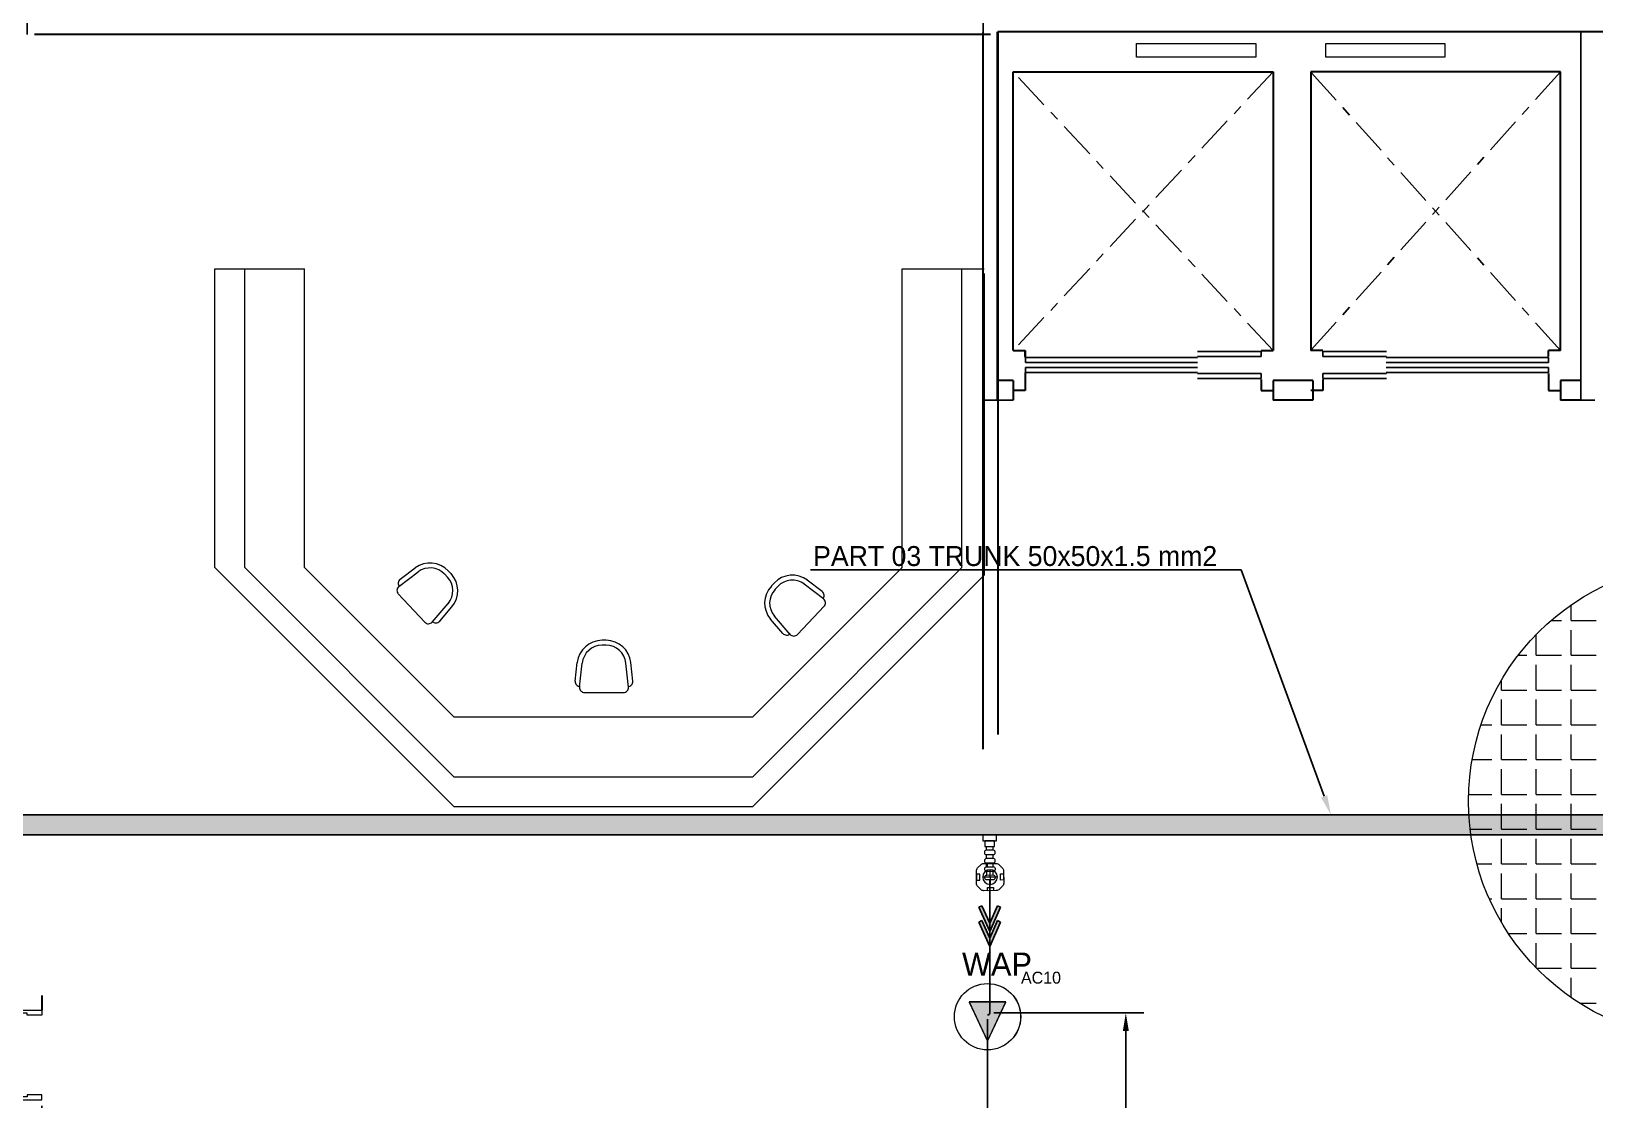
# Model space of a CAD drawing. Extents: x -3700 to 3801, y 313 to 399.
# Drawn here: x 17.37 to 33.07, y 337.8 to 348.53 of the extents above; entities that cross this region are included whole.
import ezdxf
from ezdxf import colors
from ezdxf.entities.mleader import LeaderData, LeaderLine
from ezdxf.enums import TextEntityAlignment as Align
from ezdxf.math import Vec2, Vec3

# ---------------------------------------------------------------- set-up
doc = ezdxf.new("R2010")
doc.units = 0
doc.header["$LTSCALE"] = 0.15
doc.linetypes.add('CENTERX2', pattern=[4, 2.5, -0.5, 0.5, -0.5])
doc.linetypes.add('CONTINOUS', pattern=[0])
doc.layers.get('0').update_dxf_attribs({"color": 252})
doc.layers.get('Defpoints').update_dxf_attribs({"color": 252})
for name, color, linetype, lineweight in [('0 LEGEND', 140, 'Continuous', 0), ('anal', 252, 'Continuous', 20), ('DOOR', 252, 'Continuous', 20), ('EL-PULL BOX-50', 3, 'Continuous', 0), ('elev', 252, 'Continuous', 9), ('FUR', 252, 'Continuous', 9), ('T-STRUCTURED', 7, 'Continuous', 0), ('TMG-LC-ACCEORISE', 1, 'Continuous', 0), ('wall', 252, 'Continuous', 30)]:
    doc.layers.add(name, color=color, linetype=linetype, lineweight=lineweight)
for name, color, linetype in [('0 sockets', 252, 'Continuous'), ('0 sound', 252, 'Continuous'), ('0 WIRINF', 2, 'Continuous'), ('AUTOINCR', 7, 'Continuous'), ('CPTOOLS-TRAY', 1, 'Continuous'), ('d1', 252, 'Continuous'), ('grocol', 252, 'Continuous'), ('WINDOW', 252, 'Continuous')]:
    doc.layers.add(name, color=color, linetype=linetype)
doc.dimstyles.get("Standard").update_dxf_attribs({"dimtxt": 0.18, "dimasz": 0.18, "dimexe": 0.18, "dimexo": 0.0625, "dimgap": 0.09, "dimtad": 0, "dimtih": 1, "dimtoh": 1, "dimdec": 4, "dimzin": 0, "dimdsep": 46, "dimtxsty": 'Standard', "dimcen": 0.09, "dimadec": 0, "dimazin": 0, "dimtfac": 1, "dimtdec": 4, "dimtofl": 0, "dimtmove": 0, "dimatfit": 3, "dimfxl": 1, "dimtolj": 1, "dimtzin": 0, "dimarcsym": 0})

# ---------------------------------------------------------------- blocks, each defined once
blk = doc.blocks.new('D90')
at = {"layer": 'DOOR'}
for points in [[(0.03, 0.2), (0.03, 1.04), (0.078, 1.04), (0.078, 0.2)], [(0.03, 0.2), (0, 0.2), (0, 0), (0.05, 0), (0.05, 0.15), (0.03, 0.15)], [(0.87, 0.2), (0.9, 0.2), (0.9, 0), (0.85, 0), (0.85, 0.15), (0.87, 0.15)]]:
    blk.add_lwpolyline(points, close=True, dxfattribs=at)
blk.add_circle((0.02, 0.21), 0.01, dxfattribs=at)
blk.add_arc((0.025, 0.197), 0.845, 0.2218, 86.3889, dxfattribs=at)
blk = doc.blocks.new('ARCH')
at = {"layer": 'elev'}
h = blk.add_hatch(dxfattribs=at)
h.set_pattern_fill('ANGLE', color=256, scale=0.05, style=0)
h.set_pattern_definition([(0, (0, 0), (0, 0.34925), [0.254, -0.09525]), (90, (0, 0), (-0.34925, 2e-17), [0.254, -0.09525])])
h.paths.add_polyline_path([(31.8, 340.8, 0.21525), (32.613, 339), (35.787, 339, 0.21525), (36.6, 340.8, 1)])
h.paths.add_polyline_path([(35.787, 339), (32.613, 339, 0.377964)])
at = {"layer": 'anal'}
for p, q in [((19.212, 343.146), (19.212, 346.146)), ((19.212, 346.146), (20.112, 346.146)), ((19.512, 343.146), (19.512, 346.146)), ((20.112, 343.146), (20.112, 346.146)), ((26.112, 343.146), (26.112, 346.146)), ((26.112, 346.146), (26.937, 346.146)), ((26.712, 343.146), (26.712, 346.146)), ((26.937, 346.1), (26.937, 343.071)), ((21.612, 340.746), (19.212, 343.146)), ((21.612, 341.046), (19.512, 343.146)), ((20.112, 343.146), (21.612, 341.646)), ((24.612, 341.646), (26.112, 343.146)), ((26.712, 343.146), (24.612, 341.046)), ((24.612, 340.746), (26.937, 343.071)), ((21.612, 341.646), (24.612, 341.646)), ((21.612, 341.046), (24.612, 341.046)), ((21.612, 340.746), (24.612, 340.746))]:
    blk.add_line(p, q, dxfattribs=at)
blk.add_circle((34.2, 340.8), 2.4, dxfattribs=at)
at = {"layer": 'd1', "linetype": 'CENTERX2'}
for p, q in [((29.838, 348.125), (27.228, 345.326)), ((29.838, 345.326), (27.228, 348.125)), ((32.723, 345.326), (30.216, 348.125)), ((32.723, 348.125), (30.216, 345.326))]:
    blk.add_line(p, q, dxfattribs=at)
at = {"layer": 'd1', "ltscale": 0.5}
for p, q in [((27.352, 345.206), (27.352, 345.256)), ((29.08, 345.256), (27.352, 345.256)), ((29.078, 345.316), (29.718, 345.316)), ((29.078, 345.266), (29.718, 345.266)), ((29.718, 345.266), (29.718, 345.316)), ((30.336, 345.266), (30.336, 345.316)), ((30.976, 345.316), (30.336, 345.316)), ((30.976, 345.266), (30.336, 345.266)), ((30.974, 345.256), (32.603, 345.256)), ((32.603, 345.206), (32.603, 345.256)), ((29.08, 345.206), (27.352, 345.206)), ((27.352, 345.156), (27.352, 345.106)), ((29.08, 345.156), (27.352, 345.156)), ((29.08, 345.106), (27.352, 345.106)), ((29.021, 345.106), (27.392, 345.106)), ((29.078, 345.096), (29.718, 345.096)), ((29.718, 345.096), (29.718, 345.046)), ((30.336, 345.096), (30.336, 345.046)), ((30.976, 345.096), (30.336, 345.096)), ((30.974, 345.206), (32.603, 345.206)), ((30.974, 345.156), (32.603, 345.156)), ((30.974, 345.106), (32.603, 345.106)), ((32.603, 345.156), (32.603, 345.106)), ((29.078, 345.046), (29.718, 345.046)), ((30.976, 345.046), (30.336, 345.046))]:
    blk.add_line(p, q, dxfattribs=at)
at = {"layer": 'elev'}
for p, q in [((28.467, 348.272), (28.467, 348.408)), ((28.467, 348.408), (29.664, 348.408)), ((29.664, 348.408), (29.664, 348.272)), ((30.367, 348.408), (31.564, 348.408)), ((30.367, 348.272), (30.367, 348.408)), ((31.564, 348.408), (31.564, 348.272)), ((29.664, 348.272), (28.467, 348.272)), ((31.564, 348.272), (30.367, 348.272))]:
    blk.add_line(p, q, dxfattribs=at)
at = {"layer": 'FUR'}
for p, q in [((21.059, 342.956), (21.253, 343.103)), ((21.073, 343.03), (21.223, 343.143)), ((21.519, 343.081), (21.547, 343.051)), ((21.555, 343.115), (21.583, 343.085)), ((24.828, 342.991), (24.8, 342.962)), ((24.864, 342.957), (24.836, 342.927)), ((25.324, 342.833), (25.13, 342.979)), ((25.31, 342.906), (25.16, 343.019)), ((21.321, 342.598), (21.053, 342.883)), ((21.395, 342.599), (21.553, 342.784)), ((21.469, 342.609), (21.591, 342.751)), ((25.062, 342.474), (25.33, 342.759)), ((24.914, 342.485), (24.792, 342.628)), ((24.988, 342.475), (24.83, 342.66)), ((23.14, 342.416), (23.099, 342.416)), ((23.14, 342.366), (23.099, 342.366)), ((22.83, 342.006), (22.85, 342.193)), ((22.874, 341.945), (22.9, 342.187)), ((23.365, 341.945), (23.339, 342.187)), ((23.408, 342.006), (23.388, 342.193)), ((22.924, 341.891), (23.315, 341.891))]:
    blk.add_line(p, q, dxfattribs=at)
for centre, radius, start, end in [((21.373, 342.943), 0.25, 43.2547, 127.1117), ((21.373, 342.943), 0.2, 43.2547, 127.1117), ((21.401, 342.914), 0.2, 319.3977, 43.2547), ((21.401, 342.914), 0.25, 319.3977, 43.2547), ((25.01, 342.82), 0.25, 52.8883, 136.7453), ((21.09, 342.917), 0.05, 128.285, 223.2547), ((21.103, 342.99), 0.05, 127.1117, 223.2547), ((24.982, 342.79), 0.25, 136.7453, 220.6023), ((24.982, 342.79), 0.2, 136.7453, 220.6023), ((25.01, 342.82), 0.2, 52.8883, 136.7453), ((25.28, 342.866), 0.05, 316.7453, 52.8883), ((25.293, 342.793), 0.05, 316.7453, 51.715), ((21.357, 342.632), 0.05, 223.2547, 318.2244), ((21.431, 342.641), 0.05, 223.2547, 319.3977), ((24.952, 342.518), 0.05, 220.6023, 316.7453), ((25.026, 342.509), 0.05, 221.7756, 316.7453), ((23.099, 342.166), 0.25, 90, 173.857), ((23.099, 342.166), 0.2, 90, 173.857), ((23.14, 342.166), 0.25, 6.143, 90), ((23.14, 342.166), 0.2, 6.143, 90), ((22.88, 342.001), 0.05, 173.857, 270), ((23.359, 342.001), 0.05, 270, 6.143), ((22.924, 341.941), 0.05, 175.0303, 270), ((23.315, 341.941), 0.05, 270, 4.9697)]:
    blk.add_arc(centre, radius, start, end, dxfattribs=at)
at = {"layer": 'grocol', "ltscale": 0.5}
for p, q in [((26.927, 344.826), (26.927, 348.67)), ((27.068, 345.026), (27.068, 348.525)), ((27.068, 348.52), (27.068, 344.826)), ((32.927, 348.525), (32.927, 344.826)), ((32.927, 348.525), (32.927, 344.826)), ((27.068, 344.826), (26.927, 344.826)), ((32.927, 344.826), (33.068, 344.826)), ((33.068, 344.826), (32.927, 344.826))]:
    blk.add_line(p, q, dxfattribs=at)
at = {"layer": 'wall'}
for p, q in [((27, 348.7), (17.4, 348.7)), ((27, 348.5), (17.4, 348.5)), ((26.923, 348.52), (26.923, 341.323)), ((36.527, 348.525), (27.073, 348.525)), ((27.073, 348.52), (27.073, 341.47)), ((36.675, 348.525), (27.075, 348.525)), ((27.228, 345.326), (27.228, 348.125)), ((27.228, 348.125), (29.838, 348.125)), ((29.838, 348.125), (29.838, 345.326)), ((32.723, 348.125), (30.216, 348.125)), ((30.216, 348.125), (30.216, 345.326)), ((32.723, 345.326), (32.723, 348.125)), ((27.228, 345.326), (27.348, 345.326)), ((27.348, 345.266), (27.348, 345.326)), ((27.348, 345.326), (27.348, 345.255)), ((29.718, 345.326), (29.838, 345.326)), ((30.336, 345.326), (30.216, 345.326)), ((32.723, 345.326), (32.603, 345.326)), ((32.603, 345.266), (32.603, 345.326)), ((27.348, 345.106), (27.348, 344.926)), ((32.603, 345.096), (32.603, 344.926)), ((27.228, 345.026), (27.068, 345.026)), ((27.228, 345.026), (27.228, 344.826)), ((29.718, 345.036), (29.718, 344.926)), ((29.838, 345.026), (29.838, 344.826)), ((30.238, 345.026), (29.838, 345.026)), ((30.238, 345.026), (30.238, 344.826)), ((30.336, 345.036), (30.336, 344.926)), ((32.723, 345.026), (32.723, 344.826)), ((32.927, 345.026), (32.723, 345.026)), ((27.348, 344.926), (27.228, 344.926)), ((29.718, 344.926), (29.838, 344.926)), ((30.238, 344.826), (29.838, 344.826)), ((30.336, 344.926), (30.216, 344.926)), ((32.603, 344.926), (32.723, 344.926)), ((32.927, 344.826), (32.723, 344.826)), ((17.475, 338.85), (17.475, 338.702))]:
    blk.add_line(p, q, dxfattribs=at)
at = {"layer": 'WINDOW', "linetype": 'CENTERX2'}
blk.add_line((27.228, 344.826), (27.068, 344.826), dxfattribs=at)
at = {"layer": 'DOOR', "xscale": -1, "rotation": 90}
blk.add_blockref('D90', (17.475, 338.702), dxfattribs=at)
blk = doc.blocks.new('*U153')
at = {"layer": 'CPTOOLS-TRAY'}
h = blk.add_hatch(color=0, dxfattribs=at)
h.dxf.hatch_style = 1
h.paths.add_polyline_path([(0.1, 29.569), (-0.1, 29.569), (-0.1, 0), (0.1, 0)])
at = {"layer": 'CPTOOLS-TRAY', "color": 0}
blk.add_lwpolyline([(0.1, 29.569), (-0.1, 29.569), (-0.1, 0), (0.1, 0)], close=True, dxfattribs=at)
blk = doc.blocks.new('X4I0P7S6Y6')
at = {"layer": '0 sound', "color": 0, "rotation": 270}
blk.add_blockref('*U153', (15.635, 340.562), dxfattribs=at)
blk = doc.blocks.new('LEGEND_dwg_WAP-CEILING-1155327-TELECOMMUNICATION LEGEND_ GENERAL NOTES _SYMBOLS _ ABBREVIATIONS')
at = {"layer": 'T-STRUCTURED'}
blk.add_hatch(color=256, dxfattribs=at).paths.add_polyline_path([(0, -184), (-138, 111), (138, 111)], flags=0)
at = {"layer": 'T-STRUCTURED', "flags": 128}
blk.add_lwpolyline([(138, 111), (-138, 111), (0, -184)], close=True, dxfattribs=at)
at = {"layer": 'T-STRUCTURED'}
blk.add_circle((0, 0), 250, dxfattribs=at)
blk = doc.blocks.new('f10')
at = {"xscale": 0.01150579243575653, "yscale": 0.01150579243575653, "zscale": 0.01150579243575653}
blk.add_blockref('LEGEND_dwg_WAP-CEILING-1155327-TELECOMMUNICATION LEGEND_ GENERAL NOTES _SYMBOLS _ ABBREVIATIONS', (29.6, -78.29), dxfattribs=at)
at = {"color": 4}
blk.add_attdef('WAP', (27.39, -74.72), '', height=1.99, dxfattribs=at)
blk = doc.blocks.new('JUNCTION BOX 2')
at = {"layer": 'TMG-LC-ACCEORISE', "color": 1, "ltscale": 0.4}
blk.add_lwpolyline([(-27, -85), (27, -85, 0.198912), (40.5, -79.4), (53.9, -66, 0.198912), (59.5, -52.5), (59.5, 1.5, 0.198912), (53.9, 15), (40.5, 28.4, 0.198912), (27, 34), (-27, 34, 0.198912), (-40.5, 28.4), (-53.9, 15, 0.198912), (-59.5, 1.5), (-59.5, -25.5), (-59.5, -52.5, 0.198912), (-53.9, -66), (-40.5, -79.4, 0.198912)], format="xyb", close=True, dxfattribs=at)
for points in [[(-14.2, 34), (12.2, 34), (12.2, 19.6), (-14.2, 19.6)], [(-59.5, -12.3), (-59.5, -38.7), (-45.1, -38.7), (-45.1, -12.3)], [(59.5, -12.3), (59.5, -38.7), (45.1, -38.7), (45.1, -12.3)], [(-14.2, -85), (12.2, -85), (12.2, -70.6), (-14.2, -70.6)]]:
    blk.add_lwpolyline(points, close=True, dxfattribs=at)
at = {"layer": 'TMG-LC-ACCEORISE', "color": 1}
for points in [[(0, 6.7), (0, -57.7)], [(-32.2, -25.5), (32.2, -25.5)]]:
    blk.add_lwpolyline(points, dxfattribs=at)
blk.add_circle((0, -25.5), 32.2, dxfattribs=at)
blk = doc.blocks.new('EMT CON. ADAPTER')
at = {"linetype": 'CONTINOUS'}
for points in [[(-60, 25), (-60, -25), (-30, -25), (-30, 25)], [(0, 35), (-30, 35), (-30, -35), (0, -35)]]:
    blk.add_lwpolyline(points, close=True, dxfattribs=at)
blk = doc.blocks.new('WERG')
at = {"layer": '0 LEGEND', "color": 1, "ltscale": 0.05}
for p, q in [((-42.9, 16.2), (-42.9, -16.3)), ((-27.5, 26.2), (-32.9, 26.2)), ((-17.5, 16.9), (0, 16.9)), ((-17.5, -16.3), (-17.5, 16.2)), ((-32.9, -26.3), (-27.5, -26.3)), ((-17.5, -16.9), (0, -16.9))]:
    blk.add_line(p, q, dxfattribs=at)
for centre, start, end in [((-32.9, 16.2), 90.00021, 180.00021), ((-27.5, 16.2), 0.00021, 90.00021), ((-32.9, -16.3), 180.00021, 270.00021), ((-27.5, -16.3), 270.00021, 0.00021)]:
    blk.add_arc(centre, 10, start, end, dxfattribs=at)
blk = doc.blocks.new('*U175')
at = {"layer": '0 LEGEND', "ltscale": 0.05}
for p in [(-188.7, 0), (-145.8, 0), (-102.9, 0), (-60, 0)]:
    blk.add_blockref('WERG', p, dxfattribs=at)
at = {"layer": '0 LEGEND', "ltscale": 0.05, "xscale": -1, "rotation": 180}
blk.add_blockref('EMT CON. ADAPTER', (0, 0), dxfattribs=at)
blk = doc.blocks.new('dd')
at = {"layer": 'EL-PULL BOX-50', "xscale": -0.001952159549914251, "yscale": 0.001952159549914252, "zscale": 0.001952159549914252, "rotation": 270.4385235983306}
blk.add_blockref('*U175', (0, 0), dxfattribs=at)
at = {"layer": 'EL-PULL BOX-50', "extrusion": (-0.000106033, 0.013854, 0.999904), "xscale": -0.002296658294016838, "yscale": 0.002296658294016836, "zscale": 0.002296658294016828, "rotation": 0.4385656867152221}
blk.add_blockref('JUNCTION BOX 2', (0.003, -0.365, -0.001), dxfattribs=at)
blk = doc.blocks.new('*U182')
at = {"layer": '0 sound', "color": 3, "xscale": 0.1157527098878497, "yscale": 0.1157527098878497, "zscale": 0.1157527098878497}
blk.add_blockref('f10', (23.544, 347.698), dxfattribs=at).add_auto_attribs({'WAP': 'WAP'})
blk = doc.blocks.new('*D222')
at = {"layer": '0 sound', "color": 0, "lineweight": -2, "transparency": 16777216}
for p, q in [((16.194, 349.132), (16.194, 348.499)), ((17.325, 349.132), (17.325, 348.499)), ((16.014, 348.679), (15.834, 348.679)), ((17.505, 348.679), (17.685, 348.679))]:
    blk.add_line(p, q, dxfattribs=at)
at = {"layer": '0 sound', "color": 0, "transparency": 16777216}
for points in [[(16.014, 348.709), (16.014, 348.649), (16.194, 348.679)], [(17.505, 348.709), (17.505, 348.649), (17.325, 348.679)]]:
    blk.add_solid(points, dxfattribs=at)
at = {"layer": 'Defpoints', "color": 0, "transparency": 16777216}
for p in [(16.194, 349.195), (17.325, 349.195), (17.325, 348.679)]:
    blk.add_point(p, dxfattribs=at)
at = {"layer": '0 sound', "color": 0, "transparency": 16777216, "insert": (16.76, 348.679), "char_height": 0.18, "attachment_point": 5}
blk.add_mtext('\\A1;1.1309', dxfattribs=at)
blk = doc.blocks.new('*D223')
at = {"layer": '0 sound', "color": 0, "lineweight": -2, "transparency": 16777216}
for p, q in [((27.033, 338.674), (28.539, 338.674)), ((28.359, 338.494), (28.359, 337.255)), ((28.359, 335.655), (28.359, 336.895)), ((29.484, 335.475), (28.179, 335.475))]:
    blk.add_line(p, q, dxfattribs=at)
at = {"layer": '0 sound', "color": 0, "transparency": 16777216}
for points in [[(28.329, 338.494), (28.389, 338.494), (28.359, 338.674)], [(28.329, 335.655), (28.389, 335.655), (28.359, 335.475)]]:
    blk.add_solid(points, dxfattribs=at)
at = {"layer": 'Defpoints', "color": 0, "transparency": 16777216}
for p in [(26.97, 338.674), (28.359, 335.475), (29.547, 335.475)]:
    blk.add_point(p, dxfattribs=at)
at = {"layer": '0 sound', "color": 0, "transparency": 16777216, "insert": (28.359, 337.075), "char_height": 0.18, "attachment_point": 5}
blk.add_mtext('\\A1;3.1993', dxfattribs=at)
blk = doc.blocks.new('*D224')
at = {"layer": '0 sound', "color": 0, "lineweight": -2, "transparency": 16777216}
for p, q in [((26.97, 338.612), (26.97, 337.204)), ((17.475, 337.74), (17.475, 337.204)), ((17.655, 337.384), (21.683, 337.384)), ((26.79, 337.384), (22.763, 337.384))]:
    blk.add_line(p, q, dxfattribs=at)
at = {"layer": '0 sound', "color": 0, "transparency": 16777216}
for points in [[(17.655, 337.414), (17.655, 337.354), (17.475, 337.384)], [(26.79, 337.414), (26.79, 337.354), (26.97, 337.384)]]:
    blk.add_solid(points, dxfattribs=at)
at = {"layer": 'Defpoints', "color": 0, "transparency": 16777216}
for p in [(26.97, 338.674), (17.475, 337.802), (17.475, 337.384)]:
    blk.add_point(p, dxfattribs=at)
at = {"layer": '0 sound', "color": 0, "transparency": 16777216, "insert": (22.223, 337.384), "char_height": 0.18, "attachment_point": 5}
blk.add_mtext('\\A1;9.4953', dxfattribs=at)
blk = doc.blocks.new('ds')
h = blk.add_hatch(color=2)
h.dxf.hatch_style = 1
h.paths.add_polyline_path([(0.259, 0.079), (0.245, 0.11), (0, 0), (0.245, -0.11), (0.259, -0.079), (0.084, 0)])
at = {"layer": '0 sockets', "color": 3}
for points in [[(0.245, -0.11), (0, 0), (0.245, 0.11)], [(0.259, -0.079), (0.084, 0), (0.259, 0.079)], [(0.259, 0.079), (0.245, 0.11)], [(0.259, -0.079), (0.245, -0.11)]]:
    blk.add_lwpolyline(points, dxfattribs=at)
blk = doc.blocks.new('qa')
h = blk.add_hatch(color=1)
h.dxf.hatch_style = 1
h.paths.add_polyline_path([(0.259, 0.079), (0.245, 0.11), (0, 0), (0.245, -0.11), (0.259, -0.079), (0.084, 0)])
h.paths.add_polyline_path([(0.408, 0.079), (0.394, 0.11), (0.149, 0), (0.394, -0.11), (0.408, -0.079), (0.233, 0)])
h = blk.add_hatch(color=1)
h.dxf.hatch_style = 1
h.paths.add_polyline_path([(0.259, 0.079), (0.245, 0.11), (0, 0), (0.245, -0.11), (0.259, -0.079), (0.084, 0)])
at = {"layer": '0 sockets', "color": 3}
for p in [(0, 0), (0.149, 0)]:
    blk.add_blockref('ds', p, dxfattribs=at)

msp = doc.modelspace()

# ---------------------------------------------------------------- linework, layer by layer
at = {"layer": '0 sockets', "color": 3}
msp.add_lwpolyline([(26.99205, 340.46174), (26.99205, 340.46177)], dxfattribs=at)
msp.add_lwpolyline([(26.97007, 338.65251), (26.97029, 338.65251, 0.41421356), (26.99205, 338.67427), (26.99205, 340.00962)], format="xyb", dxfattribs=at)

# ---------------------------------------------------------------- block references
at = {"xscale": 0.1157527098878497, "yscale": 0.1157527098878497, "zscale": 0.1157527098878497}
msp.add_blockref('f10', (23.54368, 347.6983), dxfattribs=at).add_auto_attribs({'WAP': 'WAP'})
at = {"layer": '0 sockets', "color": 3}
msp.add_blockref('ARCH', (0, 0), dxfattribs=at)
at = {"layer": '0 sound', "color": 1}
msp.add_blockref('X4I0P7S6Y6', (0, 0), dxfattribs=at)
at = {"layer": '0 sound', "color": 3}
for name, p in [('dd', (26.99205, 340.46177)), ('*U182', (0, 0))]:
    msp.add_blockref(name, p, dxfattribs=at)
at = {"layer": '0 sound', "color": 3, "rotation": 90}
msp.add_blockref('qa', (26.99205, 339.34194), dxfattribs=at)

# ---------------------------------------------------------------- texts
at = {"layer": 'AUTOINCR', "color": 1}
msp.add_text('AC10', height=0.12, dxfattribs=at).set_placement((27.30644, 338.93199), align=Align.BOTTOM_LEFT)

# ---------------------------------------------------------------- dimensions: what is measured, and where the dimension line sits
at = {"layer": '0 sound', "color": 3}
for base, p1, p2, picture, middle in [((17.325, 348.6788), (16.19409, 349.19484), (17.325, 349.19484), '*D222', (16.75954, 348.6788)), ((17.475, 337.38419), (26.97029, 338.67427), (17.475, 337.8022), '*D224', (22.22265, 337.38419))]:
    dim = msp.add_linear_dim(base=base, p1=p1, p2=p2, dimstyle='Standard', dxfattribs=at)
    dim.commit()
    dim.dimension.update_dxf_attribs({"geometry": picture, "text_midpoint": middle})
dim = msp.add_linear_dim(base=(28.35906, 335.475), p1=(26.97029, 338.67427), p2=(29.54695, 335.475), angle=90, dimstyle='Standard', dxfattribs=at)
dim.commit()
dim.dimension.update_dxf_attribs({"geometry": '*D223', "text_midpoint": (28.35906, 337.07463)})

# ---------------------------------------------------------------- leaders
ml = msp.add_multileader_mtext('Standard', dxfattribs=at)
ml.set_content('PART 03 TRUNK 50x50x1.5 mm2', color=3)
ml.set_leader_properties()
ml.build(insert=Vec2(0, 0))
ml.multileader.update_dxf_attribs({"text_right_attachment_type": 6, "dogleg_length": 0.2, "arrow_head_size": 0.2})
ctx = ml.context
ctx.base_point, ctx.char_height, ctx.arrow_head_size, ctx.landing_gap_size = Vec3(24.20333, 343.26222), 0.2, 0.2, 0.04
ctx.right_attachment, ctx.text_align_type = 6, 2
notes = []
notes.append((ctx, [(0, (1, 1, 0), (29.51666, 343.12222), (-1, 0), 0.2, [(0, [(30.41932, 340.66177)], 0, [])])]))
ctx.mtext.insert, ctx.mtext.width, ctx.mtext.alignment, ctx.mtext.flow_direction = Vec3(29.27666, 343.36222), 5.0836667, 3, 5
at = {"layer": '0 WIRINF', "color": 3}
ml = msp.add_multileader_mtext('Standard', dxfattribs=at)
ml.set_content(' UTP CAT6 CABLE\\P?20 MM EXPOSED UPVC COND\\PTYPICAL', color=3)
ml.set_leader_properties()
ml.build(insert=Vec2(0, 0))
ml.multileader.update_dxf_attribs({"text_right_attachment_type": 6, "dogleg_length": 0.05, "arrow_head_size": 0.2})
ctx = ml.context
ctx.base_point, ctx.char_height, ctx.arrow_head_size, ctx.landing_gap_size = Vec3(67.29763, 346.60303), 0.05, 0.2, 0.01
ctx.right_attachment, ctx.text_align_type = 6, 2
notes.append((ctx, [(0, (1, 1, 0), (68.55096, 346.56803), (-1, 0), 0.05, [(0, [(69.23461, 346.34448)], 0, [])])]))
ctx.mtext.insert, ctx.mtext.width, ctx.mtext.alignment, ctx.mtext.flow_direction = Vec3(68.49096, 346.62803), 3712.5, 3, 5
ml = msp.add_multileader_mtext('Standard', dxfattribs=at)
ml.set_content(' UTP CAT6 CABLE\\P?20 MM EXPOSED UPVC COND\\PTYPICAL', color=3)
ml.set_leader_properties()
ml.build(insert=Vec2(0, 0))
ml.multileader.update_dxf_attribs({"text_right_attachment_type": 6, "dogleg_length": 0.05, "arrow_head_size": 0.2})
ctx = ml.context
ctx.base_point, ctx.char_height, ctx.arrow_head_size, ctx.landing_gap_size = Vec3(77.15, 346.55216), 0.05, 0.2, 0.01
ctx.right_attachment, ctx.text_align_type = 6, 2
notes.append((ctx, [(0, (1, 1, 0), (78.40333, 346.51716), (-1, 0), 0.05, [(0, [(78.96538, 346.3744)], 0, [])])]))
ctx.mtext.insert, ctx.mtext.width, ctx.mtext.alignment, ctx.mtext.flow_direction = Vec3(78.34333, 346.57716), 3712.5, 3, 5
for ctx, leaders in notes:
    for number, flags, end, landing, length, lines in leaders:
        leader = LeaderData()
        leader.index, (leader.has_last_leader_line, leader.has_dogleg_vector, leader.attachment_direction) = number, flags
        leader.last_leader_point, leader.dogleg_vector, leader.dogleg_length = Vec3(end), Vec3(landing), length
        for number, points, colour, breaks in lines:
            line = LeaderLine()
            line.index, line.vertices, line.color, line.breaks = number, Vec3.list(points), colors.encode_raw_color(colour), breaks
            leader.lines.append(line)
        ctx.leaders.append(leader)

doc.saveas('drawing.dxf')
